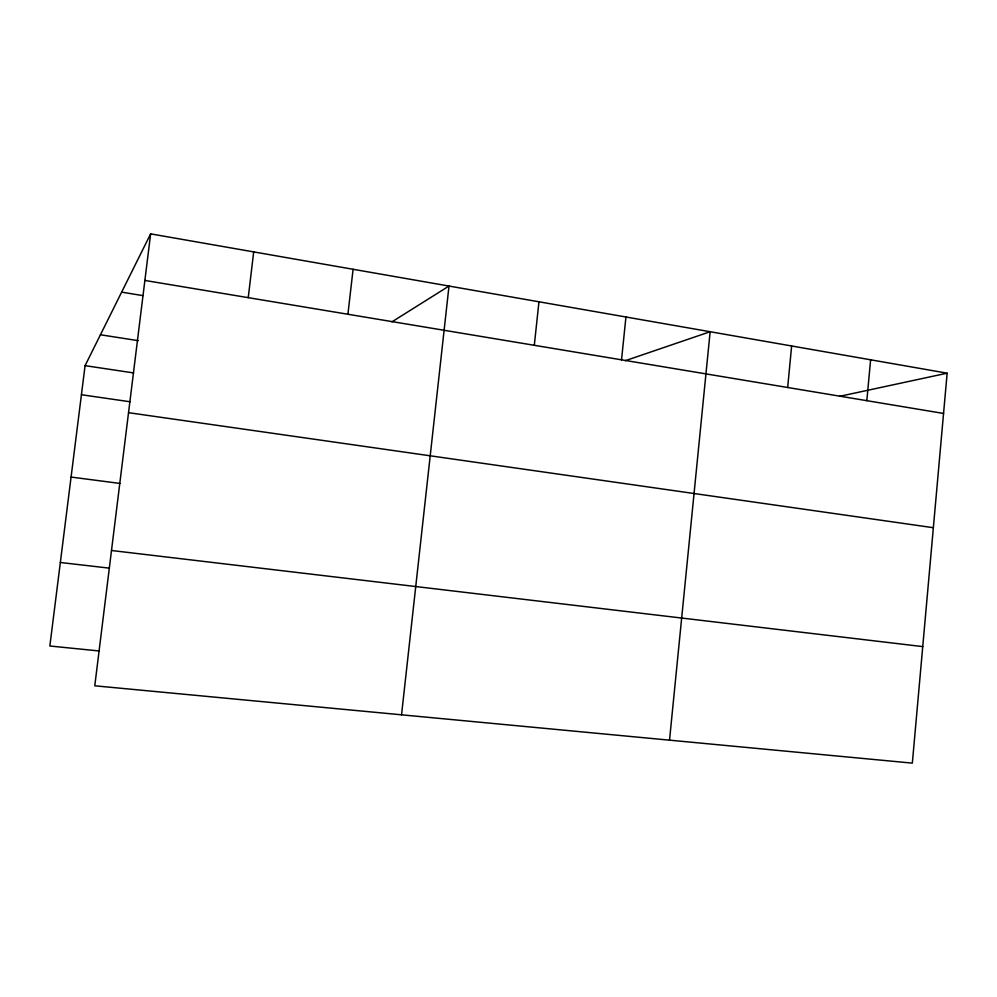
<?xml version="1.0" encoding="UTF-8"?>
<svg xmlns="http://www.w3.org/2000/svg" width="997" height="997" viewBox="0 0 997 997"><rect width="100%" height="100%" fill="white"/><g stroke="black" fill="none" stroke-linecap="round" stroke-linejoin="round"><path stroke-width="1.5" d="M947.15 373.177L912.342 763.129L94.777 685.799L150.634 233.871L947.15 373.177L839.549 396.345M866.829 400.682L870.618 359.792M787.667 387.497L791.643 345.984M669.523 740.16L710.138 331.727L625.306 360.69M621.53 359.817L625.942 317.009M534.305 345.298L538.953 301.792M401.542 714.812L448.999 286.052L391.921 321.869M347.916 314.254L353.088 269.277M248.241 297.654L253.687 251.905M150.634 233.871L85.081 365.65L49.85 646.006L99.251 650.979M60.343 562.495L109.496 568.165M111.502 550.494L922.748 646.604M71.086 477.065L119.964 483.433M128.538 412.683L933.354 527.712M81.43 394.725L130.059 401.766M85.081 365.65L133.623 372.928M100.448 334.768L138.309 340.675M121.646 292.146L142.895 295.623M144.877 280.444L943.561 413.456"/></g></svg>
